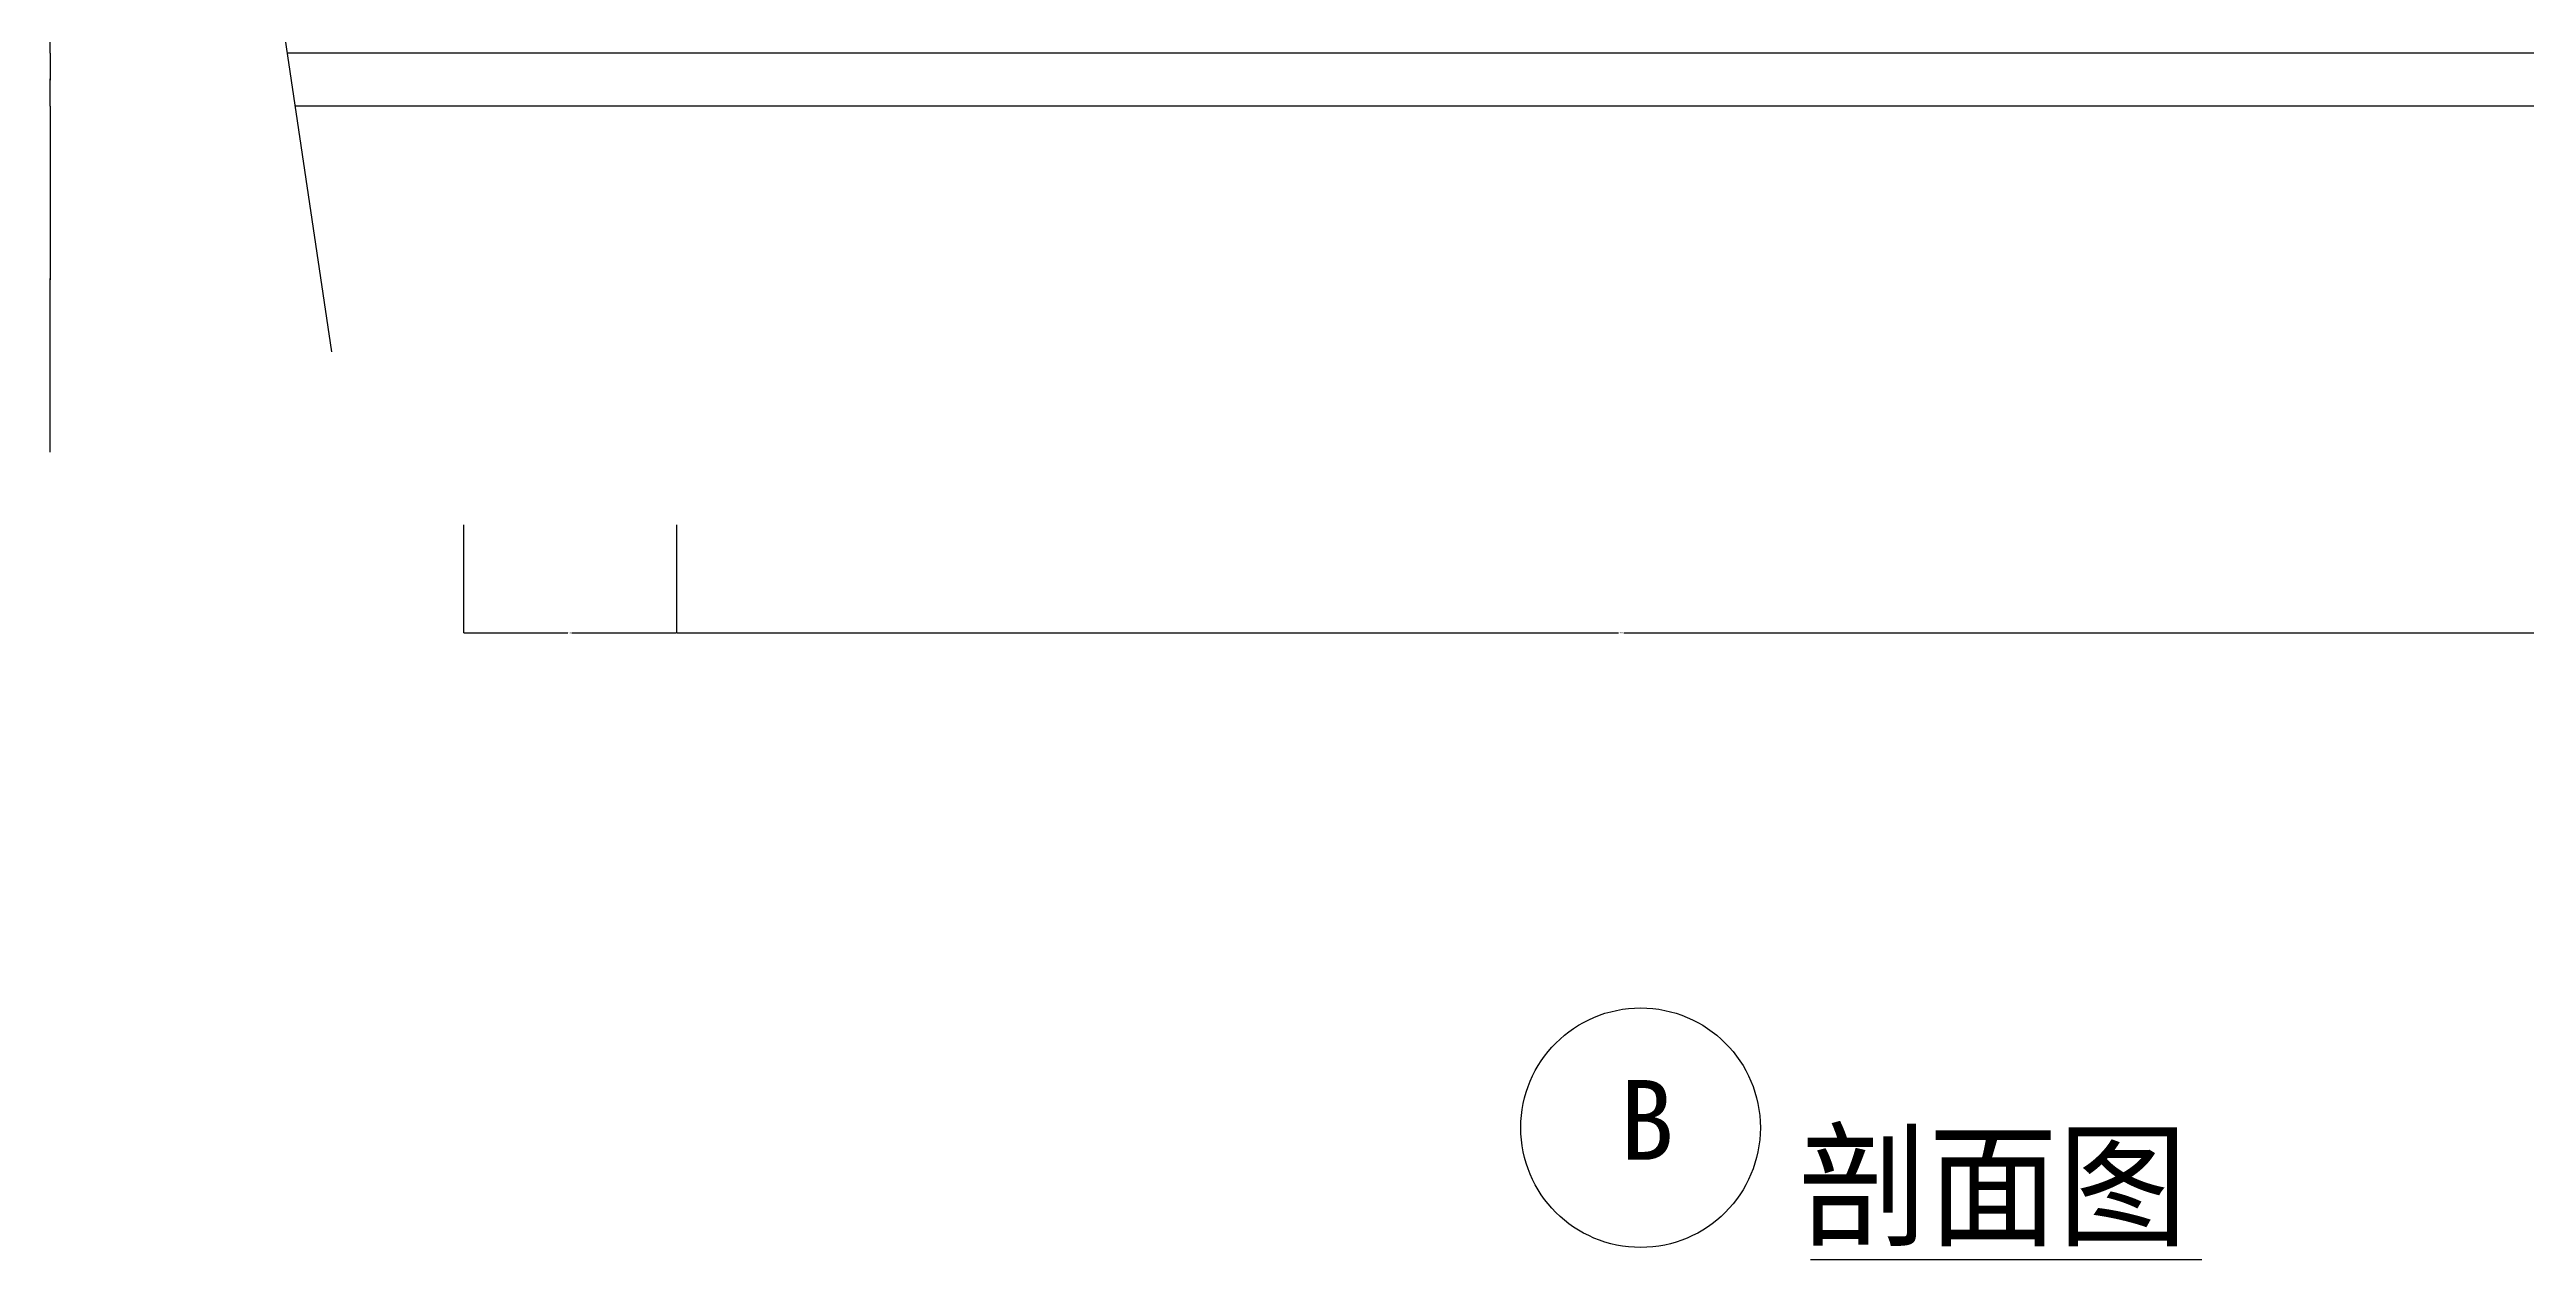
# Model space of a CAD drawing. Header units: metres. Extents: x 237 to 5358, y 156 to 7022.
# Drawn here: x 282 to 2143, y 156 to 1065 of the extents above; entities that cross this region are included whole.
import ezdxf

# ---------------------------------------------------------------- set-up
doc = ezdxf.new("R2010")
doc.units = ezdxf.units.M
for name, color, linetype in [('4', 4, 'Continuous'), ('7', 7, 'Continuous'), ('DIM', 3, 'Continuous'), ('TEXT', 3, 'Continuous')]:
    doc.layers.add(name, color=color, linetype=linetype)
doc.dimstyles.get("Standard").update_dxf_attribs({"dimtxt": 2.5, "dimasz": 2.5, "dimexe": 1.25, "dimexo": 0.625, "dimtad": 1, "dimcen": 2.5, "dimazin": 3, "dimtfac": 1, "dimtmove": 0, "dimatfit": 3})

# ---------------------------------------------------------------- blocks, each defined once
blk = doc.blocks.new('*D19')
for p, q in [((753, 707.53), (753, 626.56)), ((2173, 707.53), (2173, 626.56)), ((753.25, 626.56), (1461, 626.56)), ((1465, 626.56), (2172.75, 626.56))]:
    blk.add_line(p, q)
at = {"layer": 'Defpoints'}
for p in [(753, 707.53), (2173, 707.53), (753, 626.56)]:
    blk.add_point(p, dxfattribs=at)
at = {"layer": 'DIM', "insert": (1463, 626.56), "char_height": 1, "attachment_point": 5}
blk.add_mtext('1420', dxfattribs=at)
blk = doc.blocks.new('*D21')
for p, q in [((593, 707.53), (593, 626.56)), ((753, 707.53), (753, 626.56)), ((593.25, 626.56), (671.5, 626.56)), ((674.5, 626.56), (752.75, 626.56))]:
    blk.add_line(p, q)
at = {"layer": 'Defpoints'}
for p in [(593, 707.53), (753, 707.53), (593, 626.56)]:
    blk.add_point(p, dxfattribs=at)
at = {"layer": 'DIM', "insert": (673, 626.56), "char_height": 1, "attachment_point": 5}
blk.add_mtext('160', dxfattribs=at)
blk = doc.blocks.new('*D23')
for p, q in [((282.42, 1022.18), (282.42, 892.18)), ((282.17, 892.18), (281.92, 892.18)), ((282.42, 762.18), (282.42, 892.18)), ((282.42, 892.18), (282.42, 892.18)), ((282.67, 892.18), (282.92, 892.18))]:
    blk.add_line(p, q)
at = {"layer": 'Defpoints'}
for p in [(282.42, 1022.18), (282.42, 892.18), (282.42, 762.18)]:
    blk.add_point(p, dxfattribs=at)
at = {"layer": 'DIM', "insert": (282.42, 893.305), "char_height": 1, "attachment_point": 5}
blk.add_mtext('0', dxfattribs=at)
blk = doc.blocks.new('*D25')
for p, q in [((282.42, 1322.18), (282.42, 1192.18)), ((282.17, 1192.18), (281.92, 1192.18)), ((282.42, 1062.18), (282.42, 1192.18)), ((282.42, 1192.18), (282.42, 1192.18)), ((282.67, 1192.18), (282.92, 1192.18))]:
    blk.add_line(p, q)
at = {"layer": 'Defpoints'}
for p in [(282.42, 1322.18), (282.42, 1192.18), (282.42, 1062.18)]:
    blk.add_point(p, dxfattribs=at)
at = {"layer": 'DIM', "insert": (282.42, 1193.305), "char_height": 1, "attachment_point": 5}
blk.add_mtext('0', dxfattribs=at)
blk = doc.blocks.new('*D26')
for p, q in [((282.42, 1062.18), (282.42, 1042.18)), ((282.17, 1042.18), (281.92, 1042.18)), ((282.42, 1022.18), (282.42, 1042.18)), ((282.42, 1042.18), (282.42, 1042.18)), ((282.67, 1042.18), (282.92, 1042.18))]:
    blk.add_line(p, q)
at = {"layer": 'Defpoints'}
for p in [(282.42, 1062.18), (282.42, 1042.18), (282.42, 1022.18)]:
    blk.add_point(p, dxfattribs=at)
at = {"layer": 'DIM', "insert": (282.42, 1043.305), "char_height": 1, "attachment_point": 5}
blk.add_mtext('0', dxfattribs=at)

msp = doc.modelspace()

# ---------------------------------------------------------------- linework, layer by layer
at = {"layer": '4'}
msp.add_line((2373, 1022.18), (466.34, 1022.18), dxfattribs=at)
at = {"layer": '7'}
msp.add_line((2872.99, 1062.18), (460.39, 1062.18), dxfattribs=at)
at = {"layer": 'DIM'}
msp.add_line((288.2, 2218.94), (493.82, 837.57), dxfattribs=at)
at = {"layer": 'TEXT'}
msp.add_line((1605.35, 155.56), (1899.23, 155.56), dxfattribs=at)
msp.add_circle((1477.57, 254.57), 90, dxfattribs=at)

# ---------------------------------------------------------------- texts
for s, height, p in [('B', 60, (1461.89, 230.43)), ('剖面图', 75, (1596.15, 173.5))]:
    msp.add_text(s, height=height, dxfattribs=at).set_placement(p)

# ---------------------------------------------------------------- dimensions: what is measured, and where the dimension line sits
at = {"layer": 'DIM'}
for base, p1, p2, picture, middle in [((282.42, 1192.18), (282.42, 1322.18), (282.42, 1062.18), '*D25', (282.42, 1193.305)), ((282.42, 1042.18), (282.42, 1062.18), (282.42, 1022.18), '*D26', (282.42, 1043.305)), ((282.42, 892.18), (282.42, 1022.18), (282.42, 762.18), '*D23', (282.42, 893.305)), ((593, 626.56), (593, 707.53), (753, 707.53), '*D21', (673, 626.56)), ((753, 626.56), (753, 707.53), (2173, 707.53), '*D19', (1463, 626.56))]:
    dim = msp.add_linear_dim(base=base, p1=p1, p2=p2, dimstyle='Standard', dxfattribs=at)
    dim.commit()
    dim.dimension.update_dxf_attribs({"geometry": picture, "text_midpoint": middle})

doc.saveas('drawing.dxf')
